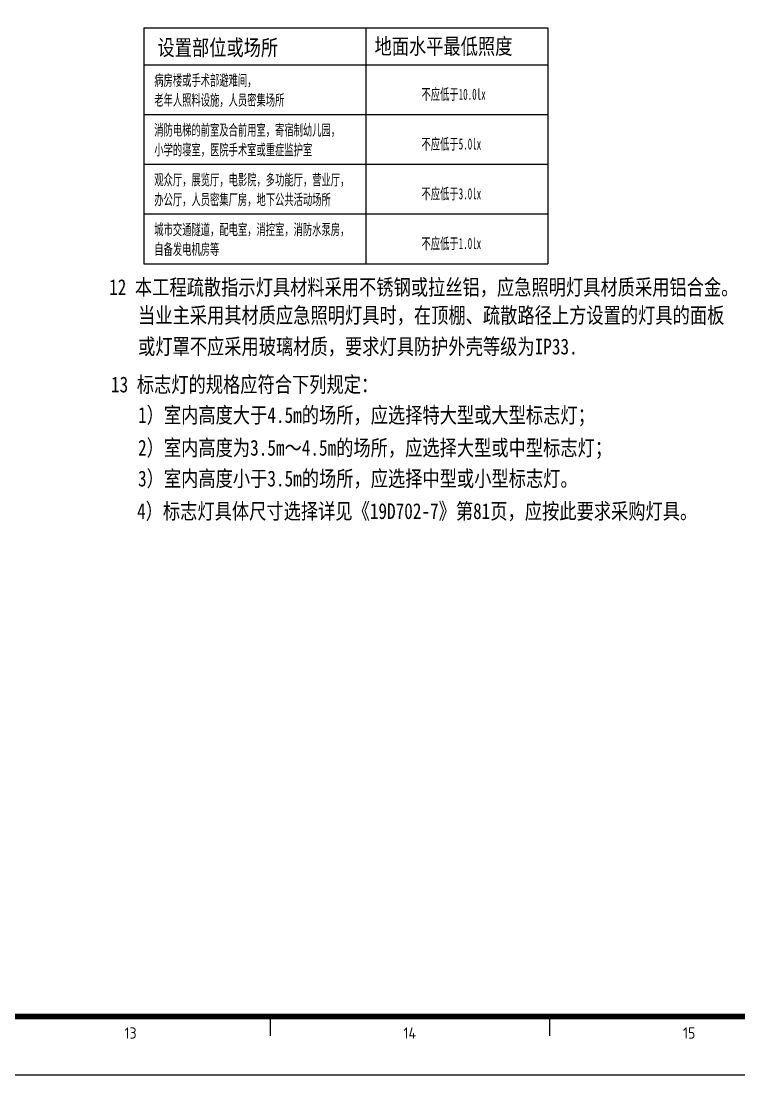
# Model space of a CAD drawing. Extents: x 815029915 to 815825525, y 579155098 to 579748855.
# Drawn here: x 815642773 to 815655625, y 579361126 to 579379983 of the extents above; entities that cross this region are included whole.
import ezdxf
from ezdxf.enums import TextEntityAlignment as Align

# ---------------------------------------------------------------- set-up
doc = ezdxf.new("R2010")
doc.units = 0
doc.header["$LTSCALE"] = 100
doc.header["$MEASUREMENT"] = 0
for name, color, linetype in [('C', 4, 'Continuous'), ('TEL_TEXT', 7, 'Continuous'), ('TK', 7, 'Continuous'), ('zm', 1, 'Continuous')]:
    doc.layers.add(name, color=color, linetype=linetype)
doc.styles.add('-宋体', font='', dxfattribs={"width": 0.8})
doc.styles.add('ISOCP', font='isocp.shx', dxfattribs={"bigfont": 'gbcbig.shx'})
doc.styles.get('-宋体').set_extended_font_data('SimSun')

# ---------------------------------------------------------------- blocks, each defined once
blk = doc.blocks.new('l')
at = {"layer": 'TK'}
blk.add_lwpolyline([(815463677, 579451444), (815463677, 579409444), (815547777, 579409444), (815547777, 579451444)], close=True, dxfattribs=at)

msp = doc.modelspace()

# ---------------------------------------------------------------- linework, layer by layer
at = {"layer": 'C', "color": 0}
for p, q in [((815644972.9, 579379864.5), (815644972.9, 579375642)), ((815644972.9, 579379864.5), (815652205.2, 579379864.5)), ((815648947.7, 579379864.5), (815648947.7, 579375642)), ((815652205.2, 579379864.5), (815652205.2, 579375642)), ((815644972.9, 579379202.6), (815652205.2, 579379202.6)), ((815644972.9, 579378312.4), (815652205.2, 579378312.4)), ((815644972.9, 579377422.3), (815652205.2, 579377422.3)), ((815644972.9, 579376532.1), (815652205.2, 579376532.1)), ((815644972.9, 579375642), (815652205.2, 579375642))]:
    msp.add_line(p, q, dxfattribs=at)
at = {"layer": 'TK'}
for p, q in [((815647233.2, 579362217.2), (815647233.2, 579361825.8)), ((815652233.2, 579362217.2), (815652233.2, 579361825.8))]:
    msp.add_line(p, q, dxfattribs=at)
msp.add_lwpolyline([(815579733.2, 579403125.8), (815579733.2, 579361125.8), (815663833.2, 579361125.8), (815663833.2, 579403125.8)], close=True, dxfattribs=at)
at = {"layer": 'TK', "const_width": 100}
msp.add_lwpolyline([(815582233.2, 579362171.5), (815582233.2, 579402125.8), (815662833.2, 579402125.8), (815662833.2, 579362171.5)], close=True, dxfattribs=at)

# ---------------------------------------------------------------- block references
at = {"layer": 'zm', "color": 1}
msp.add_blockref('l', (116055.9, -48318.6), dxfattribs=at)

# ---------------------------------------------------------------- texts
at = {"color": 7, "style": '-宋体', "width": 0.6}
for s, p in [('病房楼或手术部避难间，', (815645157.8, 579378826.1)), ('不应低于10.0lx', (815649941.5, 579378575.2)), ('老年人照料设施，人员密集场所', (815645157.8, 579378472)), ('消防电梯的前室及合前用室，寄宿制幼儿园，', (815645157.8, 579377936)), ('小学的寝室，医院手术室或重症监护室', (815645157.8, 579377581.9)), ('不应低于5.0lx', (815649941.5, 579377685)), ('观众厅，展览厅，电影院，多功能厅，营业厅，', (815645157.8, 579377045.8)), ('不应低于3.0lx', (815649941.5, 579376794.9)), ('办公厅，人员密集厂房，地下公共活动场所', (815645157.8, 579376691.7)), ('城市交通隧道，配电室，消控室，消防水泵房，', (815645157.8, 579376155.7)), ('不应低于1.0lx', (815649941.5, 579375904.7)), ('自备发电机房等', (815645157.8, 579375801.6))]:
    msp.add_text(s, height=198, dxfattribs=at).set_placement(p)
at = {"layer": 'TEL_TEXT', "style": '-宋体', "width": 0.8}
for s, height, p in [('设置部位或场所', 282.89, (815645215, 579379367.7)), ('地面水平最低照度', 282.89, (815649100, 579379390.5)), ('12 本工程疏散指示灯具材料采用不锈钢或拉丝铝，应急照明灯具材质采用铝合金。', 282.895, (815644349.4, 579375080.5)), ('当业主采用其材质应急照明灯具时，在顶棚、疏散路径上方设置的灯具的面板', 282.895, (815644867.4, 579374578)), ('或灯罩不应采用玻璃材质，要求灯具防护外壳等级为IP33.', 282.895, (815644867.4, 579374018.3)), ('13 标志灯的规格应符合下列规定：', 282.895, (815644383, 579373339.1)), ('1）室内高度大于4.5m的场所，应选择特大型或大型标志灯；', 282.895, (815644867.4, 579372792.3)), ('2）室内高度为3.5m～4.5m的场所，应选择大型或中型标志灯；', 282.895, (815644867.4, 579372207.1)), ('3）室内高度小于3.5m的场所，应选择中型或小型标志灯。', 282.895, (815644867.4, 579371656.1)), ('4）标志灯具体尺寸选择详见《19D702-7》第81页，应按此要求采购灯具。', 282.895, (815644849.7, 579371073.1))]:
    msp.add_text(s, height=height, dxfattribs=at).set_placement(p)
at = {"layer": 'TK', "style": 'ISOCP'}
for s, p in [('13', (815644733.2, 579361875.8)), ('14', (815649733.2, 579361875.8)), ('15', (815654733.2, 579361875.8))]:
    msp.add_text(s, height=200, dxfattribs=at).set_placement(p, align=Align.MIDDLE)

doc.saveas('drawing.dxf')
